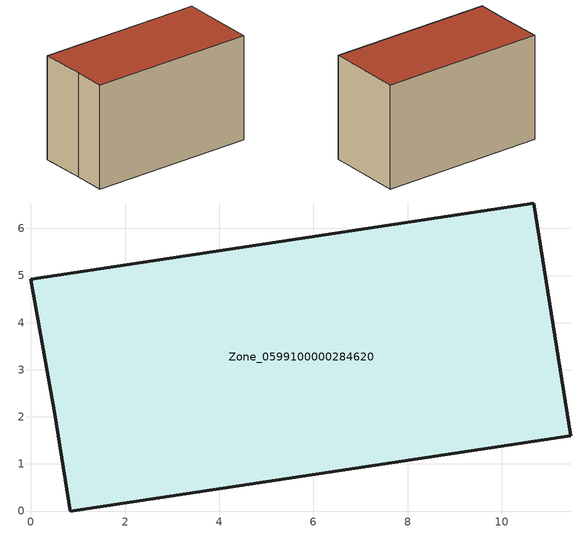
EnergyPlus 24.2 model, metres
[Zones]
Zone_0599100000284620
 floor ground (C_G): 0.83,0 0.5,2.07 0,4.92 10.68,6.54 11.46,1.6 z0
 wall outside (C_F): 0.5,2.07 0.83,0 11.46,1.6 10.68,6.54 0,4.92 0.5,2.07 z0:6.89
 roof outside (C_R): 11.46,1.6 10.68,6.54 0,4.92 0.5,2.07 0.83,0 z6.89
[BUILDING]
Pand.0599100000284620: North Axis=0; Terrain=City; Loads Convergence Tolerance Value=0.04; Temperature Convergence Tolerance Value=0.4; Solar Distribution=FullExterior; Maximum Number of Warmup Days=25; Minimum Number of Warmup Days=1
[Site:Location]
Rotterdam.The.Hague.AP_ZH_NLD Design_Conditions: Latitude=51.96; Longitude=4.45; Time Zone=1; Elevation=-4.5
[SITE:GROUNDTEMPERATURE:BUILDINGSURFACE]
18, 18, 18, 18, 18, 18, 18, 18, 18, 18, 18, 18
[MATERIAL] Thermal Absorptance=0.9; Solar Absorptance=0.7; Visible Absorptance=0.7
Name | Roughness | Thickness | Conductivity | Density | Specific Heat
G.TI.1946 | MediumSmooth | 0.15 | 1 | 540 | 1210
F.TI.1946 | Rough | 0.3 | 0.857143 | 1920 | 840
R.TI.1946 | MediumRough | 0.2 | 0.1 | 1500 | 1000
[CONSTRUCTION]
C_G: G.TI.1946
C_F: F.TI.1946
C_R: R.TI.1946
[ZONE]
Zone_0599100000284620: Type=1; Multiplier=1; Ceiling Height=Autocalculate; Volume=Autocalculate; Floor Area=autocalculate; Part of Total Floor Area=Yes
[ZONEINFILTRATION:DESIGNFLOWRATE]
Infil_Zone_0599100000284620: Zone or ZoneList or Space or SpaceList=Zone_0599100000284620; Schedule=AlwaysOn; Design Flow Rate Calculation Method=Flow/Area; Flow Rate per Floor Area=0.003; Constant Term Coefficient=1; Temperature Term Coefficient=0; Velocity Term Coefficient=0; Velocity Squared Term Coefficient=0
[HVACTEMPLATE:ZONE:IDEALLOADSAIRSYSTEM]
Zone_0599100000284620: Maximum Heating Supply Air Temperature=50; Minimum Cooling Supply Air Temperature=13; Maximum Heating Supply Air Humidity Ratio=0.0156; Minimum Cooling Supply Air Humidity Ratio=0.0077; Heating Limit=NoLimit; Cooling Limit=NoLimit; Dehumidification Control Type=ConstantSensibleHeatRatio; Cooling Sensible Heat Ratio=0.7; Dehumidification Setpoint=60; Humidification Control Type=None; Humidification Setpoint=30; Outdoor Air Method=None; Outdoor Air Flow Rate per Person=0.00944; Outdoor Air Flow Rate per Zone Floor Area=0; Outdoor Air Flow Rate per Zone=0; Demand Controlled Ventilation Type=None; Outdoor Air Economizer Type=NoEconomizer; Heat Recovery Type=None; Sensible Heat Recovery Effectiveness=0.7; Latent Heat Recovery Effectiveness=0.65
[ZONECONTROL:THERMOSTAT]
ThermostatControl_Zone_0599100000284620: Zone or ZoneList=Zone_0599100000284620; Control Type Schedule=DualSetpointControlType; Control 1=Thermostat_Zone_0599100000284620; Temperature Difference Between Cutout And Setpoint=0
[THERMOSTATSETPOINT:DUALSETPOINT]
Thermostat_Zone_0599100000284620: Heating Setpoint Temperature Schedule=HeatingSetpoint_Zone_0599100000284620; Cooling Setpoint Temperature Schedule=CoolingSetpoint_Zone_0599100000284620
[SCHEDULE:COMPACT]
HeatingSetpoint_Zone_0599100000284620: Through: 12/31, For: AllDays, Until: 24:00, 21
CoolingSetpoint_Zone_0599100000284620: Through: 12/31, For: AllDays, Until: 24:00, 24
DualSetpointControlType: Through: 12/31, For: AllDays, Until: 24:00, 4
AlwaysOn: Through: 12/31, For: AllDays, Until: 24:00, 1
